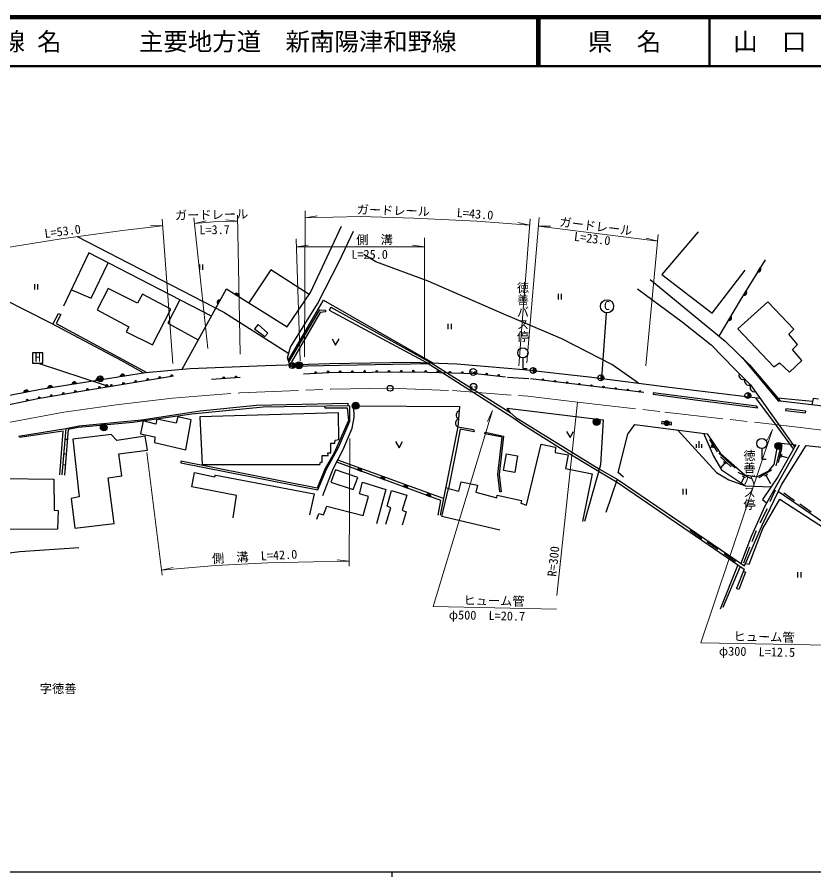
# Model space of a CAD drawing. Units: millimetres at full size, sheet at 1:1000; details may follow other scales. Extents: x 40000 to 680000, y 20000 to 380000.
# Drawn here: x 191305 to 354377, y 204000 to 380000 of the extents above; entities that cross this region are included whole.
import ezdxf
from ezdxf.enums import TextEntityAlignment as Align

# ---------------------------------------------------------------- set-up
doc = ezdxf.new("R2010")
doc.units = ezdxf.units.MM
doc.header["$LTSCALE"] = 1000
doc.linetypes.add('CHAIN', pattern=[18.5, 12, -1.5, 3.5, -1.5])
for name, color, linetype, lineweight in [('M-BGD', 7, 'Continuous', 25), ('M-BGD-EXST', 7, 'Continuous', 25), ('M-BMK', 2, 'CHAIN', 13), ('M-BMK-SRVR', 3, 'Continuous', 25), ('M-STR-HTXT', 7, 'Continuous', 13), ('M-TTL', 2, 'Continuous', 140), ('M-TTL-BAND', 7, 'Continuous', 25), ('M-TTL-LINE', 7, 'Continuous', 50)]:
    doc.layers.add(name, color=color, linetype=linetype, lineweight=lineweight)
doc.layers.add('M-BMK-HTXT', color=7, linetype='Continuous')
doc.layers.add('M-TTL-TXT', color=7, linetype='Continuous')
doc.styles.add('@ＭＳ ゴシック', font='')
doc.styles.add('ＭＳ ゴシック', font='')
doc.styles.get('@ＭＳ ゴシック').set_extended_font_data('@MS Gothic')
doc.styles.get('ＭＳ ゴシック').set_extended_font_data('MS Gothic')

msp = doc.modelspace()

# ---------------------------------------------------------------- hatches: boundary and pattern name
at = {"layer": 'M-BGD'}
for points in [[(342883, 327898, 0.82183), (343401, 328743)], [(339961, 323125, 0.82183), (340479, 323970)], [(232880, 322092, 0.82183), (232402, 321224)], [(236695, 322785, 0.82183), (235855, 323311)], [(336894, 317950, 0.82183), (337396, 318804)], [(247600, 308067, 0.41421), (248200, 308667, 0.41421), (247600, 309267)], [(248280, 308753, 1), (249679, 308707, 1)], [(296915, 307058, 0.41421), (297515, 307658, 0.41421), (296915, 308258)], [(208307, 305360, 0.41421), (208907, 305960, 0.41421), (208307, 306560)], [(213352, 306567, 0.82183), (212374, 306412)], [(310770, 305551, 0.41421), (311370, 306151, 0.41421), (310770, 306751)], [(198536, 304229, 0.82183), (197557, 304074)], [(203474, 305008, 0.82183), (202496, 304854)], [(208413, 305787, 0.82183), (207435, 305633)], [(193613, 303356, 0.82183), (192641, 303164)], [(340868, 301959, 0.41421), (341468, 302559, 0.41421), (340868, 303159)], [(259889, 300480, 1), (261288, 300434, 1)], [(309221, 297164, 1), (310621, 297118, 1)], [(208332, 296044, 1), (209731, 295998, 1)], [(323752, 296950, 1), (324745, 296835, 0.41421), (324306, 297389, 0.41421)], [(346427, 292258, 1), (347827, 292211, 1)], [(261881, 287008, 0.82183), (260951, 287350)], [(266573, 285279, 0.82183), (265643, 285621)], [(271264, 283550, 0.82183), (270334, 283892)], [(275956, 281821, 0.82183), (275026, 282164)]]:
    msp.add_hatch(color=256, dxfattribs=at).paths.add_polyline_path(points)
at = {"layer": 'M-BGD-EXST'}
for points in [[(310777, 305926, 0.41421), (311117, 305826, 0.41421), (311216, 306165, 1)], [(209395, 304409, 0.41421), (209734, 304309, 0.41421), (209834, 304648, 1)]]:
    msp.add_hatch(color=256, dxfattribs=at).paths.add_polyline_path(points)

# ---------------------------------------------------------------- linework, layer by layer
at = {"layer": 'M-BGD'}
for p, q in [((228603, 329384), (228603, 328266)), ((229269, 329384), (229269, 328266)), ((343401, 328743), (342883, 327898)), ((194828, 325363), (194828, 324245)), ((195494, 325363), (195494, 324245)), ((340479, 323970), (339961, 323125)), ((232402, 321224), (232880, 322092)), ((235855, 323311), (236695, 322785)), ((302018, 323332), (302018, 322214)), ((302685, 323332), (302685, 322214)), ((255513, 320657), (255184, 319999)), ((337396, 318804), (336894, 317950)), ((279447, 317220), (279447, 316102)), ((280114, 317220), (280114, 316102)), ((294833, 310230), (294833, 308055)), ((247600, 309267), (247600, 308067)), ((294833, 308055), (295723, 308055)), ((296915, 308258), (296915, 307058)), ((208307, 306560), (208307, 305360)), ((212374, 306412), (213352, 306567)), ((231089, 305916), (236973, 306282)), ((283954, 307363), (284479, 307363)), ((284829, 307363), (285354, 307363)), ((291662, 306299), (296027, 306007)), ((310770, 306751), (310770, 305551)), ((202496, 304854), (203474, 305008)), ((207435, 305633), (208413, 305787)), ((319549, 303153), (296415, 305923)), ((192641, 303164), (193613, 303356)), ((197557, 304074), (198536, 304229)), ((284011, 304326), (284536, 304326)), ((284886, 304326), (285411, 304326)), ((340868, 303159), (340868, 301959)), ((354116, 301314), (346970, 302018)), ((260236, 300459), (281868, 300315)), ((281868, 300315), (281488, 296113)), ((281488, 296113), (277887, 278059)), ((201544, 293520), (201061, 293561)), ((330379, 291855), (330379, 292551)), ((330913, 291855), (330913, 293183)), ((331446, 291855), (331446, 292551)), ((334680, 290993), (333115, 293553)), ((333824, 291818), (333458, 292415)), ((347663, 292508), (346601, 288135)), ((201298, 290478), (200800, 290521)), ((333641, 292116), (333113, 291793)), ((338248, 287685), (334924, 290718)), ((343759, 291669), (343759, 289495)), ((347778, 291708), (347069, 288793)), ((347798, 290520), (347633, 289840)), ((278560, 281436), (256922, 289289)), ((336181, 288758), (335248, 287736)), ((337492, 287969), (335276, 289991)), ((336440, 288522), (335923, 288994)), ((343759, 289495), (344648, 289495)), ((347715, 290180), (348947, 289881)), ((201120, 288278), (200610, 288322)), ((260951, 287350), (261881, 287008)), ((310458, 287000), (314139, 284777)), ((310525, 287468), (314137, 285387)), ((345688, 287248), (343141, 285664)), ((265643, 285621), (266573, 285279)), ((314137, 285387), (311823, 278572)), ((314137, 285387), (340164, 267666)), ((341591, 285457), (338895, 286774)), ((340111, 285846), (339532, 284660)), ((340426, 285692), (339797, 285999)), ((344870, 286386), (344276, 286016)), ((344573, 286201), (345534, 284493)), ((270334, 283892), (271264, 283550)), ((279573, 283497), (278995, 283612)), ((327564, 283409), (327564, 282291)), ((328230, 283409), (328230, 282291)), ((275026, 282164), (275956, 281821)), ((345436, 280819), (346566, 283206)), ((348209, 282602), (350456, 281076)), ((351537, 280330), (353835, 278739)), ((343389, 276470), (344865, 279413)), ((329094, 274949), (331471, 273275)), ((341728, 272657), (342613, 274890)), ((332517, 272551), (334721, 271069)), ((340021, 268277), (341288, 271530)), ((336022, 270194), (338358, 268539)), ((338825, 267861), (335194, 258791)), ((339309, 267530), (335753, 259157)), ((351033, 266398), (351033, 265280)), ((351699, 266398), (351699, 265280))]:
    msp.add_line(p, q, dxfattribs=at)
for points in [[(225065, 307906), (234142, 324383), (246604, 316582), (251367, 323632), (257659, 337237)], [(247087, 308828), (246660, 310279), (247270, 312471), (252789, 321344), (257315, 330108), (260125, 336177)], [(203595, 335097), (233631, 319576), (246906, 311163)], [(330674, 336024), (323295, 327305), (333580, 319387), (340360, 328219)], [(231070, 318806), (205996, 331731), (200775, 320818)], [(318469, 305074), (313019, 308862), (302776, 314118), (290902, 319224), (275456, 325970), (264734, 329918), (262261, 331442)], [(217061, 307152), (212849, 309573), (198348, 317271), (173331, 329906)], [(202394, 324203), (206473, 322489), (209906, 329715)], [(344387, 330354), (339323, 322082), (334967, 314672)], [(251071, 323195), (243252, 328272), (238692, 321535)], [(320857, 326272), (336212, 313649), (341241, 308829), (347463, 301432), (367912, 299036), (381878, 297294)], [(318292, 324397), (327461, 317650), (333339, 312917), (338231, 307919)], [(224575, 322154), (222165, 317346), (228380, 313923)], [(246811, 309766), (254030, 322047), (276418, 309206)], [(255513, 320657), (276033, 309222), (292203, 299047), (293387, 298048), (310525, 287468)], [(198597, 317139), (199791, 319334), (200249, 319119), (199294, 317277), (217847, 307255)], [(246923, 309386), (253253, 320083), (254398, 320028), (254431, 319696), (253349, 319546), (247087, 308828)], [(255184, 319999), (275224, 309255), (292558, 298202), (295042, 296449), (303048, 291399), (310458, 287000)], [(255777, 314132), (256492, 312837), (257208, 314132)], [(339714, 310292), (347108, 301478), (347463, 301432)], [(217541, 307228), (226686, 308053), (242162, 308669), (255254, 309093), (272037, 309387), (281316, 309004), (294969, 307882), (308390, 306335), (325409, 304206), (343380, 301980)], [(275533, 309058), (257310, 308668), (247402, 308473), (247087, 308828)], [(134782, 287492), (139871, 288920), (156071, 294169), (178567, 300396), (196096, 303844), (217541, 307228)], [(166601, 295331), (181197, 298907), (195538, 301931), (204338, 303447), (213424, 304961), (223310, 306566)], [(249933, 306979), (255111, 307276), (272821, 307406), (285128, 307017), (291287, 306382)], [(338231, 307919), (341441, 304732), (350408, 292005)], [(201254, 295801), (203966, 296359), (216776, 297576), (228752, 299401), (240321, 300535), (259003, 300984), (258969, 300442), (241650, 300137), (227049, 298729), (214943, 297020), (203767, 295963), (201712, 295605), (200955, 286235)], [(350199, 291629), (346708, 296377), (342488, 302091)], [(355359, 301784), (354279, 301956), (353953, 300672)], [(254220, 300359), (254248, 299998), (258876, 299989), (259117, 297422), (256173, 290828), (254279, 287494), (252699, 283593), (224836, 289113), (224785, 288759), (252857, 283224), (254648, 287470), (257086, 291905), (259431, 297261), (259411, 300338), (258969, 300442)], [(253892, 282050), (256009, 287529), (258050, 291463), (259860, 295845), (260254, 298037), (260236, 300459)], [(292203, 299047), (291599, 299944), (311272, 297558), (310707, 288330), (307419, 276769)], [(216518, 294716), (219455, 294049), (219427, 292936), (225857, 291434), (226929, 297554), (224187, 298152), (223881, 296900), (219884, 297717), (219661, 296660), (217110, 297326), (216517, 294717)], [(191541, 294198), (201254, 295801), (200437, 286309)], [(281488, 296113), (284748, 295574), (284866, 295122), (281978, 295672), (281218, 291724), (279573, 283497)], [(315400, 285851), (314319, 286787), (316314, 294616), (317731, 296633), (332564, 294714), (335291, 290657), (340227, 286324), (342688, 285921), (345139, 287114), (346286, 288399), (347090, 292880), (350670, 292475), (347026, 285924), (343873, 281233), (344727, 280572)], [(323831, 297168), (323281, 297232), (323229, 296785), (323779, 296721)], [(324666, 296617), (325216, 296553), (325242, 296777)], [(325242, 296777), (325268, 297000), (324718, 297064)], [(200013, 286293), (200737, 295219), (191746, 293916)], [(303753, 295206), (304469, 293911), (305184, 295206)], [(326451, 295505), (334491, 286751), (336993, 285260), (340424, 284069), (345630, 283848)], [(331822, 294810), (333833, 290111), (335482, 287343), (340424, 284069)], [(268755, 293142), (269471, 291847), (270187, 293142)], [(290110, 274977), (278236, 277796), (279573, 283497), (281712, 282984), (282180, 284877), (285499, 284165), (285210, 282739), (289487, 281582), (289577, 282161), (294523, 281025), (294433, 280468), (295592, 280112), (298540, 292562), (301512, 291988), (301412, 290865), (304059, 290366), (303534, 287571), (308979, 286498), (307009, 276725)], [(351400, 292398), (344339, 279884), (341574, 273671), (339465, 268142)], [(340164, 267666), (343876, 276151), (347788, 284262), (352833, 292325), (359258, 291600), (363169, 291465), (380654, 289578), (381328, 288211), (381189, 284629), (380605, 282902)], [(291484, 290599), (293746, 290170), (293149, 286748), (290824, 287208), (291468, 290602)], [(277463, 278047), (278019, 281061), (256725, 288908)], [(235500, 277490), (236179, 282078), (227048, 283818), (227567, 286811), (231718, 285920), (231999, 286253), (252120, 282404), (251152, 278088)], [(252664, 277255), (253034, 278398), (254009, 278112), (254699, 279911), (262133, 277961), (263210, 281861), (261410, 282433), (262006, 284814), (266767, 283304), (264867, 276253)], [(314139, 284777), (340106, 266983), (338550, 263001)], [(266738, 276185), (267768, 279559), (267022, 279857), (267947, 283114), (271037, 282138), (270089, 279049), (270956, 278724), (270126, 275965)], [(347142, 282923), (367193, 269205), (381353, 259476)], [(340390, 268181), (341129, 268034), (343974, 275318), (347443, 281345), (362026, 271849), (380668, 259213)], [(109196, 243554), (108112, 247885), (115314, 252488), (129527, 256872), (166237, 266418), (166907, 267371), (172042, 268311), (173546, 267807), (181045, 269251), (191817, 270600), (203952, 271456)], [(339942, 266564), (340398, 266356), (339025, 262857), (338550, 263001)]]:
    msp.add_lwpolyline(points, dxfattribs=at)
for points in [[(209911, 324433), (207683, 320052), (214152, 316580), (213625, 315550), (218991, 312893), (222788, 320249), (216977, 323314), (215956, 321444)], [(344935, 321743), (338805, 316198), (346162, 308416), (347326, 309213), (349380, 307344), (351955, 309734), (349993, 311970), (351035, 313012), (349257, 315125), (350300, 316106)], [(239893, 316185), (241973, 314606), (242615, 315340), (240610, 317068)], [(321509, 303124), (321509, 302803), (330116, 301624), (342887, 300015), (342659, 300352)], [(348664, 299817), (348594, 299470), (352688, 298991), (352719, 299354)], [(228689, 298208), (229181, 288424), (253246, 288434), (253390, 288905), (253716, 288885), (253736, 290230), (254930, 290271), (254889, 290791), (255501, 290801), (255513, 292771), (256349, 292812), (256430, 293433), (257114, 293535), (257112, 298977)], [(203099, 275411), (211177, 276354), (209907, 285681), (212714, 286082), (212136, 290589), (217971, 291324), (217504, 294196), (211690, 293327), (210532, 294529), (202670, 293572), (203962, 281765), (202356, 281462)], [(290409, 282836), (290075, 282820), (289663, 286412), (290557, 293985), (287008, 294711), (287070, 295051), (290880, 294247), (289955, 286356)], [(256439, 287345), (255493, 284829), (260056, 283321), (261053, 285774)], [(184885, 283345), (188423, 283284), (188386, 285551), (198830, 285433), (198848, 279063), (199719, 279012), (199582, 275173), (184780, 275087)]]:
    msp.add_lwpolyline(points, close=True, dxfattribs=at)
for centre, radius in [((294833, 311280), 1050), ((247600, 308667), 600), ((248979, 308730), 700), ((284654, 307363), 700), ((296915, 307658), 600), ((208307, 305960), 600), ((220471, 306257), 150), ((222938, 306658), 150), ((233575, 306221), 150), ((236070, 306376), 150), ((252420, 307272), 150), ((254916, 307415), 150), ((257416, 307443), 150), ((259916, 307461), 150), ((262416, 307480), 150), ((264916, 307498), 150), ((267416, 307516), 150), ((269915, 307535), 150), ((272415, 307553), 150), ((274914, 307490), 150), ((277413, 307411), 150), ((279912, 307332), 150), ((282411, 307253), 150), ((284909, 307174), 150), ((287397, 306934), 150), ((289884, 306678), 150), ((310770, 306151), 600), ((210602, 304643), 150), ((213068, 305053), 150), ((215535, 305455), 150), ((218003, 305856), 150), ((284711, 304326), 700), ((298915, 305775), 150), ((301397, 305478), 150), ((303879, 305180), 150), ((306362, 304883), 150), ((308844, 304586), 150), ((200741, 302980), 150), ((203205, 303404), 150), ((205670, 303821), 150), ((208136, 304232), 150), ((311326, 304289), 150), ((313809, 303992), 150), ((316291, 303694), 150), ((318773, 303397), 150), ((340868, 302559), 600), ((193365, 301626), 150), ((195814, 302131), 150), ((198277, 302555), 150), ((260588, 300457), 700), ((309921, 297141), 700), ((209032, 296021), 700), ((324248, 296893), 500), ((343759, 292719), 1050), ((347127, 292234), 700)]:
    msp.add_circle(centre, radius, dxfattribs=at)
for centre, radius, start, end in [((343059, 328371), 505, 249.69495, 47.35315), ((340136, 323598), 505, 249.69495, 47.35315), ((232726, 321611), 505, 72.32119, 229.97939), ((236223, 322965), 505, 339.12368, 136.78187), ((337061, 318427), 505, 250.72266, 48.38085), ((212878, 306393), 505, 20.13747, 177.79566), ((339919, 306706), 886, 156.92527, 293.49341), ((198061, 304055), 505, 20.13747, 177.79566), ((203000, 304834), 505, 20.13747, 177.79566), ((207939, 305613), 505, 20.13747, 177.79566), ((341088, 305545), 886, 156.92527, 293.49341), ((342220, 304196), 886, 146.88338, 283.45152), ((193146, 303164), 505, 22.29726, 179.95545), ((282037, 298544), 886, 106.55444, 243.12259), ((281889, 296904), 886, 106.55444, 243.12259), ((261382, 287087), 505, 350.94156, 148.59976), ((266074, 285358), 505, 350.94156, 148.59976), ((270765, 283629), 505, 350.94156, 148.59976), ((275457, 281900), 505, 350.94156, 148.59976)]:
    msp.add_arc(centre, radius, start, end, dxfattribs=at)
at = {"layer": 'M-BGD-EXST'}
for p, q in [((310997, 306046), (311927, 319470)), ((196529, 311297), (194429, 311297)), ((194429, 311297), (194429, 309197)), ((196529, 309197), (196529, 311297)), ((194429, 309197), (196529, 309197)), ((209615, 304528), (195479, 309197))]:
    msp.add_line(p, q, dxfattribs=at)
for centre, radius in [((312049, 320815), 1350), ((310997, 306046), 250), ((209615, 304528), 250)]:
    msp.add_circle(centre, radius, dxfattribs=at)
at = {"layer": 'M-BMK'}
msp.add_lwpolyline([(75507, 258679), (98219, 267753), (115411, 274615), (122522, 277441), (134873, 282172), (144231, 285283), (153722, 288255), (163855, 291027), (168463, 292241), (177732, 294517), (189857, 297078), (200830, 299108), (211567, 300642), (223063, 301990), (236907, 303086), (255522, 303814), (267632, 304025), (280439, 303554), (295830, 302378), (305976, 301159), (323854, 299158), (350488, 296104), (366940, 294183)], dxfattribs=at)
at = {"layer": 'M-BMK-SRVR'}
msp.add_circle((267632, 304025), 600, dxfattribs=at)
at = {"layer": 'M-STR-HTXT'}
for p, q in [((250148, 310458), (250285, 340326)), ((223186, 309071), (220968, 338637)), ((230353, 312143), (227445, 338928)), ((227572, 337756), (229962, 338318)), ((236432, 338213), (233995, 338508)), ((236959, 311040), (236407, 339499)), ((250279, 338940), (252704, 339324)), ((296193, 337416), (293795, 337941)), ((294012, 308625), (296293, 338728)), ((295664, 309210), (298185, 338984)), ((221069, 337296), (218615, 337357)), ((298034, 337202), (300489, 337237)), ((298034, 337202), (322420, 334126)), ((249223, 309612), (248412, 334588)), ((274707, 310106), (274677, 334841)), ((320006, 308613), (322549, 335485)), ((322420, 334126), (320051, 334769)), ((248465, 332964), (250896, 333309)), ((248465, 332964), (274679, 332996)), ((274679, 332996), (272248, 333334)), ((301795, 261603), (305976, 301159)), ((288606, 299446), (287574, 297218)), ((345945, 295583), (344844, 293388)), ((259238, 267615), (259404, 293710)), ((217854, 290888), (220985, 265770)), ((259244, 268609), (256808, 268913)), ((220860, 266775), (223253, 267323))]:
    msp.add_line(p, q, dxfattribs=at)
for points in [[(227572, 337756), (231517, 338118), (236432, 338213)], [(250279, 338940), (261555, 339165), (272493, 338861), (285408, 338233), (296193, 337416)], [(159660, 326330), (176448, 330347), (188819, 332780), (200298, 334652), (212861, 336350), (221069, 337296)], [(288606, 299446), (276444, 259325), (301701, 258797)], [(357307, 251409), (331224, 251909), (345945, 295583)], [(220860, 266775), (231908, 267722), (242615, 268292), (251984, 268497), (259244, 268609)]]:
    msp.add_lwpolyline(points, dxfattribs=at)
at = {"layer": 'M-TTL'}
msp.add_line((680000, 380000), (40000, 380000), dxfattribs=at)
at = {"layer": 'M-TTL-BAND'}
for p, q in [((40000, 205000), (579000, 205000)), ((268000, 205000), (268000, 204000))]:
    msp.add_line(p, q, dxfattribs=at)
at = {"layer": 'M-TTL-LINE'}
for p, q in [((297750, 380000), (297750, 370000)), ((298250, 380000), (298250, 370000)), ((333000, 380000), (333000, 370000)), ((40000, 370000), (680000, 370000))]:
    msp.add_line(p, q, dxfattribs=at)

# ---------------------------------------------------------------- texts
at = {"layer": 'M-BGD-EXST', "style": 'ＭＳ ゴシック'}
msp.add_text('C', height=1833, rotation=358.508, dxfattribs=at).set_placement((311394, 319522), align=Align.BOTTOM_LEFT)
msp.add_text('H', height=1833, dxfattribs=at).set_placement((194882, 308889), align=Align.BOTTOM_LEFT)
at = {"layer": 'M-BMK-HTXT', "style": '@ＭＳ ゴシック'}
for p in [(294808, 319638), (341189, 285270)]:
    msp.add_text('徳善バス停', height=1833, rotation=270, dxfattribs=at).set_placement(p, align=Align.MIDDLE_CENTER)
at = {"layer": 'M-BMK-HTXT', "style": 'ＭＳ ゴシック'}
msp.add_text('字徳善', height=1833, dxfattribs=at).set_placement((199689, 242538), align=Align.MIDDLE_CENTER)
at = {"layer": 'M-STR-HTXT', "style": 'ＭＳ ゴシック'}
for s, rotation, p in [('ガードレール', 358.409, (260765, 339187)), ('ガードレール', 1.111, (223625, 337965)), ('L=43.0', 355.668, (281198, 338552)), ('ガードレール', 352.81, (302139, 336684)), ('L=53.0', 7.701, (197093, 334218)), ('L=3.7', 1.111, (228625, 334965)), ('側\u3000溝', 0.069, (260708, 332979)), ('L=23.0', 352.81, (305139, 333684)), ('L=25.0', 0.069, (259708, 329979)), ('R=300', 83.966, (302190, 265337)), ('側\u3000溝\u3000L=42.0', 3.047, (231257, 267688)), ('ヒューム管', 358.802, (282634, 259195)), ('φ500\u3000L=20.7', 358.802, (279634, 256195)), ('ヒューム管', 358.902, (337927, 251780)), ('φ300\u3000L=12.5', 358.902, (334927, 248780))]:
    msp.add_text(s, height=1833, rotation=rotation, dxfattribs=at).set_placement(p, align=Align.BOTTOM_LEFT)
at = {"layer": 'M-TTL-TXT', "style": 'ＭＳ ゴシック'}
for s, p in [('路 線 名', (180380, 375000)), ('主要地方道\u3000新南陽津和野線', (216234, 375000))]:
    msp.add_text(s, height=3666, dxfattribs=at).set_placement(p, align=Align.MIDDLE_LEFT)
for s, p in [('県\u3000名', (315625, 375000)), ('山\u3000口\u3000県', (350375, 375000))]:
    msp.add_text(s, height=3666, dxfattribs=at).set_placement(p, align=Align.MIDDLE_CENTER)

doc.saveas('drawing.dxf')
